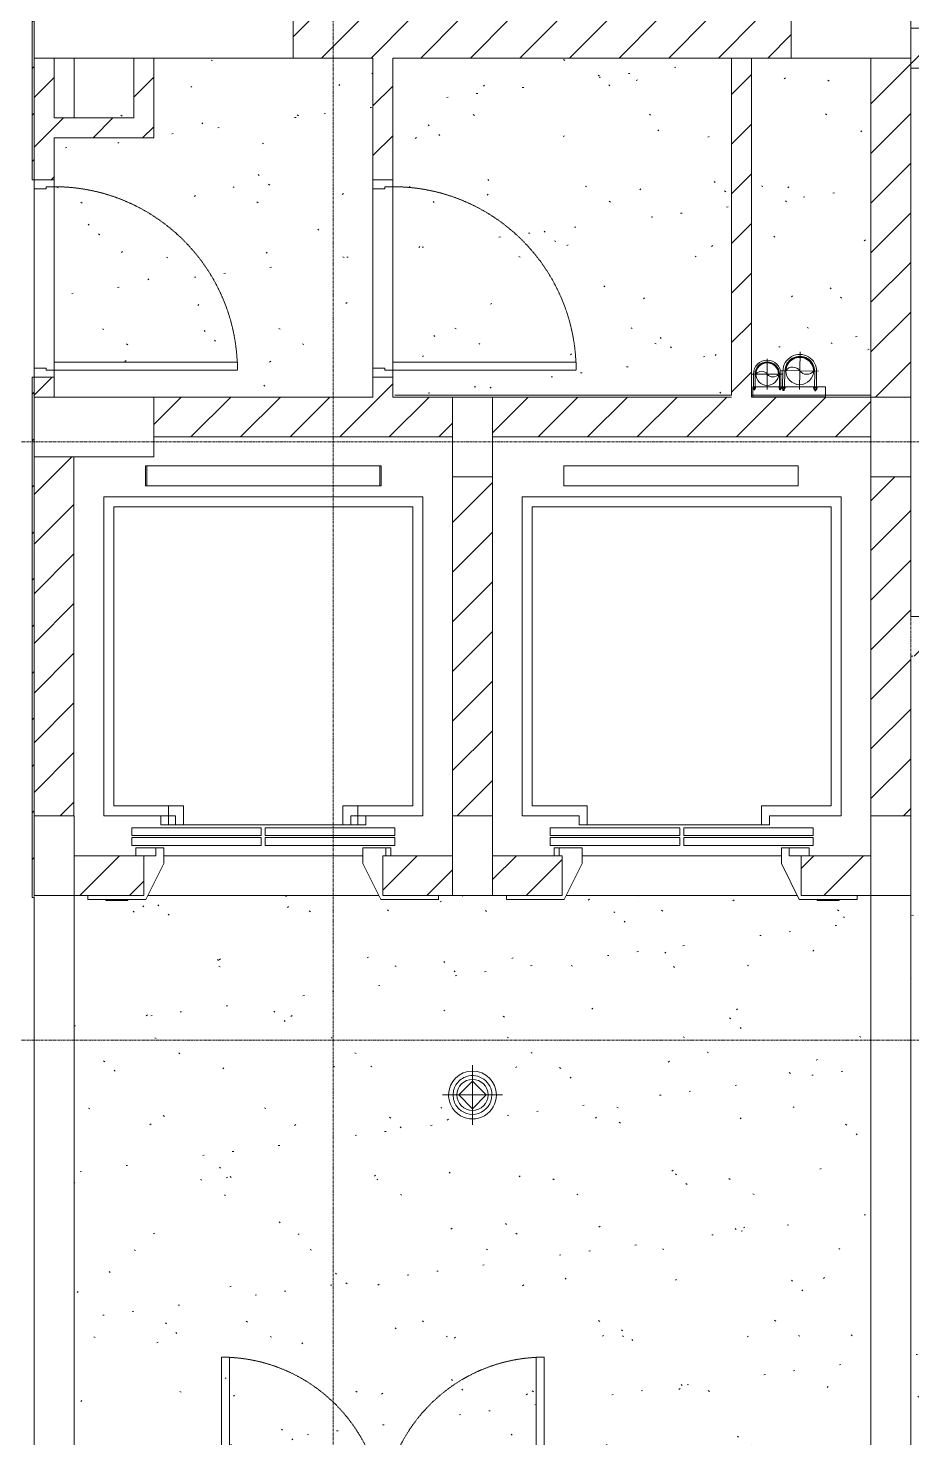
# Model space of a CAD drawing. Header units: millimetres. Extents: x 5357 to 201988, y -16345 to 109895.
# Drawn here: x 44423 to 48858, y 46442 to 53512 of the extents above; entities that cross this region are included whole.
import ezdxf

# ---------------------------------------------------------------- set-up
doc = ezdxf.new("R2010")
doc.units = ezdxf.units.MM
for name, pattern in [('Dash - Tight', [4.5, 3, -1.5]), ('Grid Line', [22.225, 12.7, -3.175, 3.175, -3.175]), ('IMPORT-CENTER _3_', [10.16, 6.35, -1.27, 1.27, -1.27])]:
    doc.linetypes.add(name, pattern=pattern)
for name, color, linetype, lineweight in [('0-1', 7, 'Continuous', 5), ('A-CLNG', 13, 'Continuous', 9), ('A-CLNG-PATT', 13, 'Continuous', 9), ('A-DETL-GENF-3', 92, 'Dash - Tight', 9), ('A-DOOR', 31, 'Continuous', 9), ('A-DOOR-FRAM', 31, 'Continuous', 9), ('A-FLOR', 192, 'Continuous', 9), ('A-FLOR-1', 10, 'Continuous', 9), ('A-FLOR-2', 53, 'Continuous', 9), ('A-WALL', 113, 'Continuous', 9), ('A-WALL-4', 113, 'Continuous', 18), ('A-WALL-PATT-3', 111, 'Continuous', 9), ('E-LITE-EQPM', 33, 'Continuous', 9), ('G-IMPT', 8, 'Continuous', 9), ('G-IMPT-2', 8, 'IMPORT-CENTER _3_', 9), ('I-WALL-3', 2, 'Continuous', 18), ('M-EQPM', 50, 'Continuous', 9), ('S-COLS-2', 9, 'Continuous', 18), ('S-GRID-1', 1, 'Grid Line', 9)]:
    doc.layers.add(name, color=color, linetype=linetype, lineweight=lineweight)
pattern_1 = [(45, (0, 0), (-124.4508, 124.4508), [])]
pattern_2 = [(37.5, (0, 0), (-17.8824, 546.968), [7.376, -424.107, 7.376, -475.204, -461.289]), (37.5, (0, 0), (-17.8824, 546.968), [-914.063, 7.376, -453.913]), (7.5, (0, 0), (502.3874, 801.1234), [7.376, -225.398, 7.376, -381.526, -149.032]), (7.5, (0, 0), (502.3874, 801.1234), [-621.676, 7.376, -141.656]), (327.5, (-349.16, 0), (884.0133, 1.6066), [7.376, -134.559, 7.376, -503.591, -667.095]), (327.5, (-349.16, 0), (884.0133, 1.6066), [-652.902, 7.376, -659.719]), (317.5, (-349.16, 0), (853.35, 249.146), [7.376, -63.591, 7.376, -327.591, -383.225]), (317.5, (-349.16, 0), (853.35, 249.146), [-405.935, 7.376, -375.849])]

# ---------------------------------------------------------------- blocks, each defined once
blk = doc.blocks.new('NCV_TKTC_KET CAU_rvt-1-TKCS_MB SÂN ĐƯỜNG NỘI BỘ')
at = {"layer": 'A-FLOR-1'}
for p, q in [((44552.6, 53361.9), (44491.9, 53361.9)), ((44652.6, 53361.9), (44552.6, 53361.9)), ((44952.6, 53361.9), (44652.6, 53361.9)), ((44652.6, 53361.9), (44652.6, 53061.9)), ((45052.6, 53361.9), (44952.6, 53361.9)), ((44952.6, 53361.9), (45052.6, 53361.9)), ((45752.6, 53361.9), (45052.6, 53361.9)), ((45052.6, 53361.9), (45752.6, 53361.9)), ((46152.5, 53361.9), (45752.6, 53361.9)), ((45752.6, 53361.9), (46152.5, 53361.9)), ((45752.6, 53361.9), (46152.5, 53361.9)), ((46152.5, 53361.9), (45752.6, 53361.9)), ((47952.5, 53361.9), (46252.5, 53361.9)), ((46252.5, 53361.9), (47952.5, 53361.9)), ((46252.5, 53361.9), (47952.5, 53361.9)), ((47952.5, 53361.9), (46252.5, 53361.9)), ((48052.6, 53362.3), (48052.6, 53361.9)), ((48052.6, 53361.9), (48052.6, 53362.3)), ((48052.6, 53361.9), (48052.6, 51671.9)), ((48052.6, 51661.9), (48052.6, 53361.9)), ((48652.6, 53361.9), (48652.6, 53362.3)), ((46152.5, 51661.9), (44552.6, 51661.9)), ((46262.5, 51661.9), (46252.5, 51661.9))]:
    blk.add_line(p, q, dxfattribs=at)
at = {"layer": 'A-FLOR-2'}
for p, q in [((44652.6, 53061.9), (44652.6, 53361.9)), ((48652.6, 53362.3), (48652.6, 53361.9))]:
    blk.add_line(p, q, dxfattribs=at)
at = {"layer": 'S-COLS-2'}
for p, q in [((44452.6, 53711.9), (44452.6, 53361.9)), ((45752.6, 53361.9), (45752.6, 53711.9)), ((48252.6, 53562.3), (48252.6, 53362.3)), ((48852.6, 53362.3), (48852.6, 53562.3)), ((44452.6, 53361.9), (45752.6, 53361.9)), ((48252.6, 53362.3), (48852.6, 53362.3)), ((44452.6, 51661.9), (44452.6, 51361.9)), ((45052.6, 51661.9), (44452.6, 51661.9)), ((45052.6, 51361.9), (45052.6, 51661.9)), ((46752.6, 51661.9), (46552.6, 51661.9)), ((46552.6, 51661.9), (46552.6, 51261.9)), ((46752.6, 51261.9), (46752.6, 51661.9)), ((48852.6, 51661.9), (48652.6, 51661.9)), ((48652.6, 51661.9), (48652.6, 51261.9)), ((48852.6, 51261.9), (48852.6, 51661.9)), ((44452.6, 51361.9), (45052.6, 51361.9)), ((46552.6, 51261.9), (46752.6, 51261.9)), ((48652.6, 51261.9), (48852.6, 51261.9)), ((44652.6, 49561.9), (44452.6, 49561.9)), ((44452.6, 49561.9), (44452.6, 49161.9)), ((44652.6, 49161.9), (44652.6, 49561.9)), ((46752.6, 49561.9), (46552.6, 49561.9)), ((46552.6, 49561.9), (46552.6, 49161.9)), ((46752.6, 49161.9), (46752.6, 49561.9)), ((48852.6, 49561.9), (48652.6, 49561.9)), ((48652.6, 49561.9), (48652.6, 49161.9)), ((48852.6, 49161.9), (48852.6, 49561.9)), ((44452.6, 49161.9), (44652.6, 49161.9)), ((46552.6, 49161.9), (46752.6, 49161.9)), ((48652.6, 49161.9), (48852.6, 49161.9))]:
    blk.add_line(p, q, dxfattribs=at)
blk = doc.blocks.new('FD_07 - FD_07-1700x2200-CỬA ĐI 2 CÁNH-910693-TKCS_MB SÂN ĐƯỜNG NỘI BỘ')
at = {"layer": 'A-DETL-GENF-3'}
for p, q in [((-810, 910), (-810, 100)), ((-770, 910), (-810, 910)), ((-770, 100), (-770, 910)), ((770, 100), (770, 910)), ((770, 910), (810, 910)), ((810, 910), (810, 100)), ((-810, 100), (-770, 100)), ((810, 100), (770, 100)), ((-810, -910), (-810, -100)), ((-810, -100), (-770, -100)), ((-770, -100), (-770, -910)), ((810, -100), (770, -100)), ((770, -100), (770, -910)), ((810, -910), (810, -100)), ((-770, -910), (-810, -910)), ((770, -910), (810, -910))]:
    blk.add_line(p, q, dxfattribs=at)
for centre, start, end in [((-810, 100), 0, 87.16943), ((810, 100), 92.83057, 180), ((-810, -100), 272.83057, 360), ((810, -100), 180, 267.16943)]:
    blk.add_arc(centre, 810, start, end, dxfattribs=at)
at = {"layer": 'A-DOOR'}
for p, q in [((-810, 100), (810, 100)), ((800, -100), (-800, -100))]:
    blk.add_line(p, q, dxfattribs=at)
at = {"layer": 'A-DOOR-FRAM'}
for p, q in [((-810, 100), (-850, 100)), ((-850, 100), (-850, -100)), ((-810, 60), (-810, 100)), ((850, 100), (810, 100)), ((810, 100), (810, 60)), ((850, -100), (850, 100)), ((-800, 60), (-810, 60)), ((-800, -100), (-800, 60)), ((810, 60), (800, 60)), ((800, 60), (800, -100)), ((-850, -100), (-800, -100)), ((800, -100), (850, -100))]:
    blk.add_line(p, q, dxfattribs=at)
blk = doc.blocks.new('Thang may HIEN - Dài x Rộng - 2000x2000-V9-TKCS_MB SÂN ĐƯỜNG NỘI BỘ')
at = {"layer": 'A-DOOR'}
for p, q in [((-660, -190.4), (-660, -150.4)), ((-660, -200.4), (-660, -240.4)), ((10, -150.4), (10, -190.4)), ((10, -200.4), (10, -240.4)), ((-440, -255), (-440, -300)), ((-400, -255), (-440, -255)), ((475, -255), (-400, -255)), ((-400, -350), (-400, -255)), ((475, -255), (515, -255)), ((475, -350), (475, -255)), ((515, -255), (515, -300)), ((-440, -300), (-800, -300)), ((-800, -300), (-800, -1900)), ((-400, -350), (-750, -350)), ((-750, -350), (-750, -1850)), ((750, -350), (475, -350)), ((800, -300), (515, -300)), ((750, -1850), (750, -350)), ((800, -1900), (800, -300)), ((-800, -1900), (800, -1900)), ((-750, -1850), (750, -1850)), ((590.8, -1955.4), (-584.2, -1955.4)), ((-584.2, -1955.4), (-584.2, -2055.4)), ((590.8, -2055.4), (590.8, -1955.4)), ((-584.2, -2055.4), (590.8, -2055.4))]:
    blk.add_line(p, q, dxfattribs=at)
blk = doc.blocks.new('FD_02 - FD_03 - FD_03-KY THUAT-900x2200mm-801878-TKCS_MB SÂN ĐƯỜNG NỘI BỘ')
at = {"layer": 'A-DETL-GENF-3'}
for p, q in [((420, 50), (420, 970)), ((420, 970), (460, 970)), ((460, 970), (460, 50)), ((460, 50), (420, 50))]:
    blk.add_line(p, q, dxfattribs=at)
blk.add_arc((460, 50), 920, 92.49191, 180, dxfattribs=at)
at = {"layer": 'A-DOOR-FRAM'}
for p, q in [((-460, 50), (-495, 50)), ((-495, 50), (-495, -50)), ((-460, 10), (-460, 50)), ((-450, 10), (-460, 10)), ((-450, -50), (-450, 10)), ((460, 10), (450, 10)), ((450, 10), (450, -50)), ((495, 50), (460, 50)), ((460, 50), (460, 10)), ((495, -50), (495, 50)), ((-495, -50), (-450, -50)), ((450, -50), (495, -50))]:
    blk.add_line(p, q, dxfattribs=at)
blk = doc.blocks.new('TKTC_XREF_251221_MB TANG 1 - TKTC_XREF_260130_MB TANG 1_dwg_$cc-V370-TKCS_MB SÂN ĐƯỜNG NỘI BỘ')
at = {"layer": 'G-IMPT'}
blk.add_circle((0, 0), 0.5, dxfattribs=at)
for centre, radius, start, end in [((0, 0), 0.5, 90, 270), ((0.188, 0.25), 0.313, 126.8699, 233.1301), ((-0.188, -0.25), 0.313, 306.8699, 53.1301)]:
    blk.add_arc(centre, radius, start, end, dxfattribs=at)
at = {"layer": 'G-IMPT-2'}
for p, q in [((0, -0.673), (0, 0.673)), ((-0.673, 0), (0.673, 0))]:
    blk.add_line(p, q, dxfattribs=at)
blk = doc.blocks.new('TKTC_XREF_251221_MB TANG 1 - TKTC_XREF_260130_MB TANG 1_dwg_CUM U_DN100-4202112-TKCS_MB SÂN ĐƯỜNG NỘI BỘ')
at = {"layer": 'G-IMPT'}
for p, q in [((-79.1, 66.6), (-79.1, 63.4)), ((-76.6, 66.6), (-76.6, 63.4)), ((-74.6, 66.6), (-74.6, 63.4)), ((-72.7, 69.3), (-72.7, 60.7)), ((-66.9, 67.9), (-71.7, 67.9)), ((-66.9, 62.1), (-71.7, 62.1)), ((-65, 69), (0, 69)), ((-79.1, -63.4), (-79.1, -66.6)), ((-76.6, -63.4), (-76.6, -66.6)), ((-74.6, -63.4), (-74.6, -66.6)), ((-72.7, -60.7), (-72.7, -69.3)), ((-66.9, -62.1), (-71.7, -62.1)), ((-66.9, -67.9), (-71.7, -67.9)), ((-65, -69), (0, -69))]:
    blk.add_line(p, q, dxfattribs=at)
at = {"layer": 'G-IMPT', "flags": 128}
for points in [[(-72.7, 67.6), (-78.1, 67.6), (-78.1, 62.4), (-72.7, 62.4)], [(-71.7, 59.2), (-66.9, 59.2), (-66.9, 70.8), (-71.7, 70.8)], [(-66.9, 70.8), (-66.9, 72.7), (-65, 72.7), (-65, 57.3), (-66.9, 57.3), (-66.9, 59.2)], [(-65, 61), (0, 61), (0, 57)], [(-66.9, -59.2), (-66.9, -57.3), (-65, -57.3), (-65, -72.7), (-66.9, -72.7), (-66.9, -70.8)], [(-65, -61), (0, -61), (0, -57)], [(-72.7, -62.4), (-78.1, -62.4), (-78.1, -67.6), (-72.7, -67.6)], [(-71.7, -70.8), (-66.9, -70.8), (-66.9, -59.2), (-71.7, -59.2)]]:
    blk.add_lwpolyline(points, dxfattribs=at)
at = {"layer": 'G-IMPT'}
for centre, radius, start, end in [((-78.1, 66.6), 0.96, 90, 180), ((-78.1, 63.4), 0.96, 180, 270), ((-71.1, 69.3), 1.56, 112.61986, 247.38014), ((-67.9, 65), 4.8, 143.1301, 216.8699), ((-71.1, 60.7), 1.56, 112.61986, 247.38014), ((0, 0), 69, 270, 90), ((0, 0), 61, 270, 90), ((0, 0), 57, 270, 90), ((-78.1, -63.4), 0.96, 90, 180), ((-78.1, -66.6), 0.96, 180, 270), ((-71.1, -60.7), 1.56, 112.61986, 247.38014), ((-67.9, -65), 4.8, 143.1301, 216.8699), ((-71.1, -69.3), 1.56, 112.61986, 247.38014)]:
    blk.add_arc(centre, radius, start, end, dxfattribs=at)
blk = doc.blocks.new('TKTC_XREF_251221_MB TANG 1 - TKTC_XREF_260130_MB TANG 1_dwg_$cc-4202116-TKCS_MB SÂN ĐƯỜNG NỘI BỘ')
at = {"layer": 'G-IMPT'}
blk.add_circle((0, 0), 0.5, dxfattribs=at)
for centre, radius, start, end in [((0, 0), 0.5, 90, 270), ((0.188, 0.25), 0.313, 126.8699, 233.1301), ((-0.188, -0.25), 0.313, 306.8699, 53.1301)]:
    blk.add_arc(centre, radius, start, end, dxfattribs=at)
at = {"layer": 'G-IMPT-2'}
for p, q in [((0, -0.673), (0, 0.673)), ((-0.673, 0), (0.673, 0))]:
    blk.add_line(p, q, dxfattribs=at)
blk = doc.blocks.new('TKTC_XREF_251221_MB TANG 1 - TKTC_XREF_260130_MB TANG 1_dwg-4202109-TKCS_MB SÂN ĐƯỜNG NỘI BỘ')
at = {"layer": 'G-IMPT'}
blk.add_line((-154299.1, -350784.7), (-154299.1, -350774.7), dxfattribs=at)
at = {"layer": 'G-IMPT', "flags": 128}
blk.add_lwpolyline([(-154727, -349634.2), (-154727, -349684.2), (-155092.6, -349684.2), (-155092.6, -349633.9), (-154727, -349633.9), (-154727, -349684.2), (-155092.6, -349684.2), (-155092.6, -349633.9), (-154727, -349633.9)], dxfattribs=at)
at = {"extrusion": (0, 0, -1)}
for name, p, xscale, yscale, zscale, rotation in [('TKTC_XREF_251221_MB TANG 1 - TKTC_XREF_260130_MB TANG 1_dwg_$cc-V370-TKCS_MB SÂN ĐƯỜNG NỘI BỘ', (155019.9, -349569.8), 114.0000000000649, 114.0000000000649, -114.0000000000649, 269.9277821117897), ('TKTC_XREF_251221_MB TANG 1 - TKTC_XREF_260130_MB TANG 1_dwg_$cc-4202116-TKCS_MB SÂN ĐƯỜNG NỘI BỘ', (154856.6, -349552.5), 140.0000000000797, 140.0000000000797, -140.0000000000797, 271.0087957877645)]:
    blk.add_blockref(name, p, dxfattribs=dict(at, xscale=xscale, yscale=yscale, zscale=zscale, rotation=rotation))
at = {"rotation": 90.072217886616}
blk.add_blockref('TKTC_XREF_251221_MB TANG 1 - TKTC_XREF_260130_MB TANG 1_dwg_CUM U_DN100-4202112-TKCS_MB SÂN ĐƯỜNG NỘI BỘ', (-155020, -349568.8), dxfattribs=at)
at = {"xscale": 1.228070175438593, "yscale": 1.228070175438593, "zscale": 1.228070175438593, "rotation": 88.99120421064113}
blk.add_blockref('TKTC_XREF_251221_MB TANG 1 - TKTC_XREF_260130_MB TANG 1_dwg_CUM U_DN100-4202112-TKCS_MB SÂN ĐƯỜNG NỘI BỘ', (-154856.6, -349555.5), dxfattribs=at)
blk = doc.blocks.new('TKTC_XREF_251221_MB TANG 1 - TKTC_XREF_251221_MB TANG 1-2038492-TKCS_MB SÂN ĐƯỜNG NỘI BỘ')
blk.add_blockref('TKTC_XREF_251221_MB TANG 1 - TKTC_XREF_260130_MB TANG 1_dwg-4202109-TKCS_MB SÂN ĐƯỜNG NỘI BỘ', (169499.1, 384109.7))
blk = doc.blocks.new('Thang may HIEN - Dài x Rộng - 2000x2000-2402870-TKCS_MB SÂN ĐƯỜNG NỘI BỘ')
at = {"layer": 'A-DOOR'}
for p, q in [((-584.2, 1955.4), (-584.2, 2055.4)), ((-584.2, 2055.4), (590.8, 2055.4)), ((590.8, 2055.4), (590.8, 1955.4)), ((590.8, 1955.4), (-584.2, 1955.4)), ((-800, 300), (-800, 1900)), ((-800, 1900), (800, 1900)), ((-750, 350), (-750, 1850)), ((-750, 1850), (750, 1850)), ((750, 1850), (750, 350)), ((800, 1900), (800, 300)), ((-440, 300), (-800, 300)), ((-400, 350), (-750, 350)), ((-440, 255), (-440, 300)), ((-400, 350), (-400, 255)), ((475, 350), (475, 255)), ((750, 350), (475, 350)), ((515, 255), (515, 300)), ((800, 300), (515, 300)), ((-660, 200.4), (-660, 240.4)), ((-660, 240.4), (-10, 240.4)), ((-660, 240.4), (-10, 240.4)), ((-660, 200.4), (-660, 240.4)), ((-400, 255), (-440, 255)), ((475, 255), (-400, 255)), ((-10, 240.4), (-10, 200.4)), ((-10, 240.4), (-10, 200.4)), ((10, 200.4), (10, 240.4)), ((10, 240.4), (660, 240.4)), ((10, 240.4), (660, 240.4)), ((10, 200.4), (10, 240.4)), ((475, 255), (515, 255)), ((660, 240.4), (660, 200.4)), ((660, 240.4), (660, 200.4)), ((-10, 200.4), (-660, 200.4)), ((-10, 200.4), (-660, 200.4)), ((-10, 190.4), (-660, 190.4)), ((-660, 190.4), (-660, 150.4)), ((-660, 190.4), (-10, 190.4)), ((-660, 150.4), (-660, 190.4)), ((-660, 150.4), (-10, 150.4)), ((-10, 150.4), (-660, 150.4)), ((-10, 150.4), (-10, 190.4)), ((-10, 190.4), (-10, 150.4)), ((660, 200.4), (10, 200.4)), ((660, 200.4), (10, 200.4)), ((10, 150.4), (10, 190.4)), ((10, 190.4), (660, 190.4)), ((10, 190.4), (660, 190.4)), ((10, 150.4), (10, 190.4)), ((660, 150.4), (10, 150.4)), ((660, 150.4), (10, 150.4)), ((660, 190.4), (660, 150.4)), ((660, 190.4), (660, 150.4)), ((-640, 140), (-540, 140)), ((-640, 100), (-640, 140)), ((-600, 100), (-640, 100)), ((-600, 100), (-540, 100)), ((-600, -100), (-600, 100)), ((-540, 140), (-500, 140)), ((-540, 100), (-540, 140)), ((-500, 140), (-500, 60)), ((500, 140), (615, 140)), ((500, 60), (500, 140)), ((600, 100), (600, -100)), ((615, 100), (600, 100)), ((615, 140), (615, 100)), ((615, 140), (640, 140)), ((640, 100), (615, 100)), ((640, 140), (640, 100)), ((-500, 60), (-590, -120)), ((590, -120), (500, 60)), ((-880, -120), (-880, -100)), ((-880, -100), (-600, -100)), ((-590, -120), (-880, -120)), ((-790, -124), (-790, -120)), ((-680, -124), (-790, -124)), ((-680, -120), (-680, -124)), ((880, -120), (590, -120)), ((600, -100), (880, -100)), ((880, -100), (880, -120))]:
    blk.add_line(p, q, dxfattribs=at)
blk = doc.blocks.new('Thang may HIEN - Dài x Rộng - 2000x2000-V968-TKCS_MB SÂN ĐƯỜNG NỘI BỘ')
at = {"layer": 'A-DOOR'}
for p, q in [((-590, 120), (-880, 120)), ((-880, 120), (-880, 100)), ((-880, 100), (-600, 100)), ((-680, 124), (-790, 124)), ((-790, 124), (-790, 120)), ((-680, 120), (-680, 124)), ((-600, 100), (-600, -100)), ((-500, -60), (-590, 120)), ((590, 120), (500, -60)), ((880, 120), (590, 120)), ((600, -100), (600, 100)), ((600, 100), (880, 100)), ((880, 100), (880, 120)), ((-500, -140), (-500, -60)), ((500, -60), (500, -140)), ((-600, -100), (-640, -100)), ((-640, -100), (-640, -140)), ((-640, -140), (-540, -140)), ((-600, -100), (-540, -100)), ((-540, -100), (-540, -140)), ((-540, -140), (-500, -140)), ((500, -140), (615, -140)), ((615, -100), (600, -100)), ((615, -140), (615, -100)), ((640, -100), (615, -100)), ((615, -140), (640, -140)), ((640, -140), (640, -100)), ((-660, -190.4), (-660, -150.4)), ((-660, -150.4), (-10, -150.4)), ((-10, -150.4), (-660, -150.4)), ((-660, -150.4), (-660, -190.4)), ((-10, -190.4), (-660, -190.4)), ((-660, -190.4), (-10, -190.4)), ((-10, -200.4), (-660, -200.4)), ((-660, -200.4), (-660, -240.4)), ((-10, -200.4), (-660, -200.4)), ((-660, -200.4), (-660, -240.4)), ((-10, -150.4), (-10, -190.4)), ((-10, -190.4), (-10, -150.4)), ((-10, -240.4), (-10, -200.4)), ((-10, -240.4), (-10, -200.4)), ((660, -150.4), (10, -150.4)), ((10, -150.4), (10, -190.4)), ((10, -150.4), (10, -190.4)), ((660, -150.4), (10, -150.4)), ((10, -190.4), (660, -190.4)), ((10, -190.4), (660, -190.4)), ((10, -200.4), (10, -240.4)), ((660, -200.4), (10, -200.4)), ((10, -200.4), (10, -240.4)), ((660, -200.4), (10, -200.4)), ((660, -190.4), (660, -150.4)), ((660, -190.4), (660, -150.4)), ((660, -240.4), (660, -200.4)), ((660, -240.4), (660, -200.4)), ((-660, -240.4), (-10, -240.4)), ((-660, -240.4), (-10, -240.4)), ((-440, -255), (-440, -300)), ((-400, -255), (-440, -255)), ((475, -255), (-400, -255)), ((-400, -350), (-400, -255)), ((10, -240.4), (660, -240.4)), ((10, -240.4), (660, -240.4)), ((475, -255), (515, -255)), ((475, -350), (475, -255)), ((515, -255), (515, -300)), ((-440, -300), (-800, -300)), ((-800, -300), (-800, -1900)), ((-400, -350), (-750, -350)), ((-750, -350), (-750, -1850)), ((750, -350), (475, -350)), ((800, -300), (515, -300)), ((750, -1850), (750, -350)), ((800, -1900), (800, -300)), ((-800, -1900), (800, -1900)), ((-750, -1850), (750, -1850)), ((590.8, -1955.4), (-584.2, -1955.4)), ((-584.2, -1955.4), (-584.2, -2055.4)), ((590.8, -2055.4), (590.8, -1955.4)), ((-584.2, -2055.4), (590.8, -2055.4))]:
    blk.add_line(p, q, dxfattribs=at)
blk = doc.blocks.new('LIC_06-ĐÈN LED TRÒN DOWNLIGHT_ P_18W - LIC_06-ĐÈN LED TRÒN DOWNLIGHT_ P_18W - ÁNH SÁNG 6000K-V1041-TKCS_MB SÂN ĐƯỜNG NỘI BỘ')
at = {"layer": 'E-LITE-EQPM'}
for p, q in [((0, 150), (0, -150)), ((0, 69.4), (-69.4, 0)), ((0, 69.4), (69.4, 0)), ((-150, 0), (150, 0)), ((0, -69.4), (-69.4, 0)), ((69.4, 0), (0, -69.4))]:
    blk.add_line(p, q, dxfattribs=at)
for radius, start, end in [(120, 120, 150), (97.3, 360, 144), (120, 360, 120), (120, 150, 180), (97.3, 144, 180), (120, 180, 360), (97.3, 180, 216), (97.3, 216, 252), (97.3, 252, 360)]:
    blk.add_arc((0, 0), radius, start, end, dxfattribs=at)

msp = doc.modelspace()

# ---------------------------------------------------------------- hatches: boundary and pattern name
at = {"layer": 'A-CLNG-PATT'}
h = msp.add_hatch(dxfattribs=at)
h.set_pattern_fill('FP_4', color=256, style=0, pattern_type=2)
h.set_pattern_definition(pattern_2)
h.paths.add_polyline_path([(48862.6, 44536.9), (48862.6, 44546.9), (52727.6, 44546.9), (52727.6, 45836.9), (52717.6, 45836.9), (52717.6, 45826.9), (48852.6, 45826.9), (48852.6, 44536.9)])
h.paths.add_polyline_path([(53152.6, 44546.9), (53152.6, 45137.4), (52937.6, 45136.9), (52937.6, 44546.9), (53147.9, 44546.9)])
h.paths.add_polyline_path([(52937.6, 45237.4), (53152.6, 45237.4), (53152.6, 45836.9), (52937.6, 45836.9), (52937.6, 45240.8)])
h.paths.add_polyline_path([(51452.5, 46036.9), (51452.5, 50351.9), (48862.5, 50351.9), (48862.5, 50361.9), (48852.6, 50361.9), (48852.6, 46046.9), (51442.5, 46046.9), (51442.5, 46036.9)])
h.paths.add_polyline_path([(53124.8, 46036.9), (53152.6, 46036.9), (53152.6, 51661.9), (52827.6, 51661.9), (52827.6, 51851.9), (50802.6, 51851.9), (50802.6, 51461.9), (48862.5, 51461.9), (48864, 50571.9), (51662.5, 50571.9), (51662.5, 46048.6), (52937.6, 46046.4), (52937.6, 46036.9), (53000.6, 46036.9)])
h.paths.add_polyline_path([(48862.5, 50561.9), (48862.5, 50571.9), (48852.6, 50571.9), (48852.6, 50561.9)])
h.paths.add_polyline_path([(50802.6, 52021.9), (53152.6, 52021.9), (53152.6, 53301.9), (50802.6, 53301.9), (50802.6, 52692.9)])
h.paths.add_polyline_path([(52602.6, 53521.9), (52602.6, 53761.9), (52742.6, 53761.9), (52743.5, 53771.9), (53152.6, 53771.9), (53152.6, 55611.9), (45752.6, 55611.9), (45752.6, 53721.9), (45762.6, 53720.5), (45762.6, 53571.9), (48862.6, 53571.9), (48862.6, 53561.9), (50802.6, 53561.9), (50802.6, 53521.9), (52564.2, 53521.9)])
h.paths.add_polyline_path([(52191, 53632), (50343, 53632), (50343, 54292), (52191, 54292), (52191, 53733.1)])
h.paths.add_polyline_path([(48144.3, 53635.2), (47596.3, 53635.2), (47596.3, 53737.5), (47211.7, 53750.3), (47211.7, 54172.1), (47596.3, 54184.9), (47596.3, 54367.7), (47211.7, 54380.5), (47211.7, 54802.3), (47596.3, 54815.2), (47596.3, 54910.2), (48446.3, 54910.2), (48446.3, 54815.2), (48830.9, 54802.3), (48830.9, 54380.5), (48446.3, 54367.7), (48446.3, 54184.9), (48830.9, 54172.1), (48830.9, 53750.3), (48446.3, 53737.5), (48446.3, 53635.2), (48288.3, 53635.2)])
h.paths.add_polyline_path([(52763.2, 53825.5), (52323.2, 53825.5), (52323.2, 54265.5), (52763.2, 54265.5), (52763.2, 53844.7)])
h.paths.add_polyline_path([(50152.6, 53825.5), (49770.8, 53825.5), (49770.8, 54265.5), (50210.8, 54265.5), (50210.8, 53825.5)])
h.paths.add_polyline_path([(50770.7, 54652.6), (50759.4, 54654.1), (50748.7, 54658.4), (50739.6, 54665.4), (50732.6, 54674.6), (50728.2, 54685.2), (50726.7, 54696.6), (50728.2, 55147.9), (50732.6, 55158.6), (50739.6, 55167.7), (50748.7, 55174.7), (50759.4, 55179.1), (50770.7, 55180.6), (51750.1, 55179.1), (51760.7, 55174.7), (51769.9, 55167.7), (51776.9, 55158.6), (51781.3, 55147.9), (51782.7, 55136.6), (51781.3, 54685.2), (51776.9, 54674.6), (51769.9, 54665.4), (51760.7, 54658.4), (51750.1, 54654.1), (51738.7, 54652.6), (51140.2, 54652.6)])
h = msp.add_hatch(dxfattribs=at)
h.set_pattern_fill('FP_4', color=256, style=0, pattern_type=2)
h.set_pattern_definition(pattern_2)
h.paths.add_polyline_path([(44652.6, 51661.9), (46152.5, 51661.9), (46152.5, 53361.9), (45052.6, 53361.9), (45052.6, 52961.9), (44552.6, 52961.9), (44552.6, 51661.9), (44652.6, 51661.9)])
h.paths.add_polyline_path([(46252.5, 51661.9), (46262.5, 51661.9), (46262.5, 51671.9), (47952.5, 51671.9), (47952.5, 53361.9), (46252.5, 53361.9), (46252.5, 51671.9)])
h.paths.add_polyline_path([(49753.1, 51671.9), (50602.6, 51671.9), (50602.6, 51851.9), (50342.5, 51853.3), (50342.5, 52021.9), (50602.6, 52021.9), (50602.6, 53301.9), (48862.5, 53301.9), (48862.5, 51671.9), (49456.3, 51671.9)])
h.paths.add_polyline_path([(48652.5, 51671.9), (48652.5, 53361.9), (48052.5, 53361.9), (48052.6, 51671.9)])
h.paths.add_polyline_path([(44952.6, 53061.9), (44952.6, 53361.9), (44552.6, 53361.9), (44552.6, 53061.9), (44652.6, 53061.9)])
h.paths.add_polyline_path([(48852.5, 53311.9), (48852.6, 53311.9), (48852.5, 53361.2)])
h = msp.add_hatch(dxfattribs=at)
h.set_pattern_fill('FP_4', color=256, style=0, pattern_type=2)
h.set_pattern_definition(pattern_2)
h.paths.add_polyline_path([(44662.6, 44536.9), (44662.6, 44546.9), (48652.6, 44546.9), (48652.6, 45826.9), (47052.6, 45826.9), (47052.6, 45836.9), (45352.6, 45835.8), (45352.6, 45826.9), (44662.6, 45826.9), (44662.6, 45836.9), (44652.6, 45836.4), (44652.6, 44536.9)])
h.paths.add_polyline_path([(46652.6, 45458.9), (46632.4, 45461.6), (46613.6, 45469.4), (46597.4, 45481.8), (46585, 45497.9), (46576.2, 45524.3), (46574.6, 45536.9), (46577.2, 45557.1), (46585, 45575.9), (46597.4, 45592.1), (46613.6, 45604.5), (46632.4, 45612.3), (46652.6, 45614.9), (46672.8, 45612.3), (46691.6, 45604.5), (46707.7, 45592.1), (46720.1, 45575.9), (46727.9, 45557.1), (46730.6, 45536.9), (46727.9, 45516.7), (46720.1, 45497.9), (46707.7, 45481.8), (46691.6, 45469.4), (46672.8, 45461.6)])
h.paths.add_polyline_path([(46587.3, 46036.9), (47052.6, 46036.9), (47052.6, 46046.9), (48652.6, 46046.9), (48652.5, 49161.9), (48582.6, 49161.9), (48582.6, 49141.9), (48492.6, 49141.9), (48492.6, 49137.9), (48382.6, 49137.9), (48382.6, 49141.9), (48292.6, 49141.9), (48282.6, 49161.9), (47122.6, 49161.9), (47112.6, 49141.9), (46822.6, 49141.9), (46822.6, 49161.9), (46482.6, 49161.9), (46482.6, 49141.9), (46192.6, 49141.9), (46182.6, 49161.9), (45022.6, 49161.9), (45012.6, 49141.9), (44922.6, 49141.9), (44922.6, 49137.9), (44812.6, 49137.9), (44812.6, 49141.9), (44722.6, 49141.9), (44722.6, 49161.9), (44652.6, 49161.9), (44652.6, 46046.9), (45352.6, 46046.9), (45352.6, 46036.9), (46585, 46036.9)])
h.paths.add_polyline_path([(46652.6, 48083.9), (46632.4, 48086.6), (46613.6, 48094.4), (46597.4, 48106.8), (46585, 48122.9), (46577.2, 48141.7), (46574.6, 48161.9), (46577.2, 48182.1), (46585, 48200.9), (46597.4, 48217.1), (46613.6, 48229.5), (46632.4, 48237.3), (46652.6, 48239.9), (46672.8, 48237.3), (46691.6, 48229.5), (46707.7, 48217.1), (46720.1, 48200.9), (46727.9, 48182.1), (46730.6, 48161.9), (46727.9, 48141.7), (46720.1, 48122.9), (46707.7, 48106.8), (46691.6, 48094.4), (46672.8, 48086.6)])
at = {"layer": 'A-WALL-PATT-3'}
h = msp.add_hatch(dxfattribs=at)
h.set_pattern_fill('FP_2', color=256, style=0, pattern_type=2)
h.set_pattern_definition([(45, (0, 0), (-116.67262, 116.67262), [])])
h.paths.add_polyline_path([(44452.6, 49151.9), (44452.6, 49151.9), (44452.6, 51761.9), (44442.6, 51761.9), (44442.6, 49151.9)])
h.paths.add_polyline_path([(44442.6, 52751.9), (44452.6, 52751.9), (44452.6, 53861.9), (44442.6, 53861.9), (44442.6, 53061.9)])
h.paths.add_polyline_path([(44452.6, 54951.9), (44452.6, 62061.9), (44442.6, 62061.9), (44442.6, 54951.9)])
h.paths.add_polyline_path([(44442.6, 63151.9), (44452.6, 63151.9), (44452.6, 70111.9), (44442.6, 70111.6), (44442.6, 64527.9)])
h = msp.add_hatch(dxfattribs=at)
h.set_pattern_fill('FP_1', color=256, style=0, pattern_type=2)
h.set_pattern_definition(pattern_1)
h.paths.add_polyline_path([(48252.6, 53362.3), (48252.6, 53562.3), (45752.6, 53561.9), (45752.6, 53362.3), (48052.6, 53362.3)])
h = msp.add_hatch(dxfattribs=at)
h.set_pattern_fill('FP_1', color=256, style=0, pattern_type=2)
h.set_pattern_definition(pattern_1)
h.paths.add_polyline_path([(48852.6, 53311.9), (52602.6, 53311.9), (52602.6, 53511.9), (48852.6, 53511.9), (48852.6, 53361.9)])
h = msp.add_hatch(dxfattribs=at)
h.set_pattern_fill('FP_1', color=256, style=0, pattern_type=2)
h.set_pattern_definition(pattern_1)
h.paths.add_polyline_path([(44552.6, 51661.9), (44552.6, 51761.9), (44452.6, 51761.9), (44452.6, 51661.9), (44480.3, 51661.9)])
h.paths.add_polyline_path([(44512.6, 52751.9), (44552.6, 52751.9), (44552.6, 53361.9), (44452.6, 53361.9), (44452.6, 52751.9)])
h = msp.add_hatch(dxfattribs=at)
h.set_pattern_fill('FP_1', color=256, style=0, pattern_type=2)
h.set_pattern_definition(pattern_1)
h.paths.add_polyline_path([(45052.6, 52961.9), (45052.6, 53361.9), (44952.6, 53361.9), (44952.6, 52961.9)])
h = msp.add_hatch(dxfattribs=at)
h.set_pattern_fill('FP_1', color=256, style=0, pattern_type=2)
h.set_pattern_definition(pattern_1)
h.paths.add_polyline_path([(46152.5, 51661.9), (46252.5, 51661.9), (46252.5, 51761.9), (46152.5, 51761.9), (46152.5, 51671.9)])
h.paths.add_polyline_path([(46212.5, 52751.9), (46252.5, 52751.9), (46252.5, 53362.3), (46152.5, 53361.9), (46152.5, 52751.9)])
h = msp.add_hatch(dxfattribs=at)
h.set_pattern_fill('FP_1', color=256, style=0, pattern_type=2)
h.set_pattern_definition(pattern_1)
h.paths.add_polyline_path([(48052.5, 51661.9), (48052.5, 53362.3), (47952.5, 53361.9), (47952.5, 51661.9)])
h = msp.add_hatch(dxfattribs=at)
h.set_pattern_fill('FP_1', color=256, style=0, pattern_type=2)
h.set_pattern_definition(pattern_1)
h.paths.add_polyline_path([(48652.5, 51661.9), (48852.5, 51661.9), (48852.5, 53361.9), (48652.5, 53361.9), (48652.5, 51706.7)])
h = msp.add_hatch(dxfattribs=at)
h.set_pattern_fill('FP_1', color=256, style=0, pattern_type=2)
h.set_pattern_definition(pattern_1)
h.paths.add_polyline_path([(44640.3, 52961.9), (44952.6, 52961.9), (44952.6, 53061.9), (44552.6, 53061.9), (44552.6, 52961.9), (44638.3, 52961.9)])
h = msp.add_hatch(dxfattribs=at)
h.set_pattern_fill('FP_1', color=256, style=0, pattern_type=2)
h.set_pattern_definition(pattern_1)
h.paths.add_polyline_path([(46512, 51461.9), (46552.6, 51461.9), (46552.6, 51661.9), (45052.6, 51661.9), (45052.6, 51461.9)])
h = msp.add_hatch(dxfattribs=at)
h.set_pattern_fill('FP_1', color=256, style=0, pattern_type=2)
h.set_pattern_definition(pattern_1)
h.paths.add_polyline_path([(46752.6, 51461.9), (48652.5, 51461.9), (48652.5, 51661.9), (46752.6, 51661.9)])
h = msp.add_hatch(dxfattribs=at)
h.set_pattern_fill('FP_1', color=256, style=0, pattern_type=2)
h.set_pattern_definition(pattern_1)
h.paths.add_polyline_path([(44452.6, 49561.9), (44652.5, 49561.9), (44652.5, 51361.9), (44452.5, 51361.9), (44452.6, 49561.9)])
h = msp.add_hatch(dxfattribs=at)
h.set_pattern_fill('FP_1', color=256, style=0, pattern_type=2)
h.set_pattern_definition(pattern_1)
h.paths.add_polyline_path([(46752.6, 49561.9), (46752.6, 51261.9), (46552.6, 51261.9), (46552.6, 49561.9)])
h = msp.add_hatch(dxfattribs=at)
h.set_pattern_fill('FP_1', color=256, style=0, pattern_type=2)
h.set_pattern_definition(pattern_1)
h.paths.add_polyline_path([(48652.6, 49561.9), (48852.5, 49561.9), (48852.5, 51261.9), (48652.5, 51261.9), (48652.5, 49561.9)])
h = msp.add_hatch(dxfattribs=at)
h.set_pattern_fill('FP_1', color=256, style=0, pattern_type=2)
h.set_pattern_definition(pattern_1)
h.paths.add_polyline_path([(48852.5, 50361.9), (51452.5, 50361.9), (51452.5, 50561.9), (48852.5, 50561.9)])
h = msp.add_hatch(dxfattribs=at)
h.set_pattern_fill('FP_1', color=256, style=0, pattern_type=2)
h.set_pattern_definition(pattern_1)
h.paths.add_polyline_path([(46552.6, 49161.9), (46552.6, 49361.9), (46202.6, 49361.9), (46202.6, 49161.9), (46512, 49161.9)])
h.paths.add_polyline_path([(44652.6, 49161.9), (45002.6, 49161.9), (45002.6, 49361.9), (44652.6, 49361.9), (44652.6, 49162)])
h = msp.add_hatch(dxfattribs=at)
h.set_pattern_fill('FP_1', color=256, style=0, pattern_type=2)
h.set_pattern_definition(pattern_1)
h.paths.add_polyline_path([(47102.6, 49161.9), (47102.6, 49361.9), (46752.6, 49361.9), (46752.6, 49161.9), (46822.6, 49161.9)])
h.paths.add_polyline_path([(48302.6, 49161.9), (48652.5, 49161.9), (48652.5, 49361.9), (48302.6, 49361.9), (48302.6, 49321.9)])

# ---------------------------------------------------------------- linework, layer by layer
at = {"layer": 'A-CLNG'}
for p, q in [((44652.6, 53361.9), (44552.6, 53361.9)), ((44952.6, 53361.9), (44652.6, 53361.9)), ((46152.5, 53361.9), (45052.6, 53361.9)), ((47952.5, 53361.9), (46252.5, 53361.9)), ((48652.5, 53361.9), (48052.6, 53361.9)), ((44452.6, 52692.9), (44452.6, 52706.9)), ((44552.6, 51661.9), (46152.5, 51661.9)), ((46252.5, 51661.9), (46262.5, 51661.9)), ((48852.6, 50571.9), (48852.6, 50562)), ((48852.6, 50361.9), (48852.6, 49561.9)), ((44722.6, 49161.9), (44652.6, 49161.9)), ((44652.6, 49161.9), (44652.6, 46046.9)), ((46182.6, 49161.9), (45022.6, 49161.9)), ((46552.6, 49161.9), (46482.6, 49161.9)), ((46752.6, 49161.9), (46552.6, 49161.9)), ((46822.6, 49161.9), (46752.6, 49161.9)), ((48282.6, 49161.9), (47122.6, 49161.9))]:
    msp.add_line(p, q, dxfattribs=at)
for start, end in [(0, 180), (180, 0)]:
    msp.add_arc((46652.6, 48161.9), 78, start, end, dxfattribs=at)
at = {"layer": 'A-FLOR'}
for p, q in [((44652.6, 53361.9), (44652.6, 53061.9)), ((48052.6, 53362.3), (48052.6, 51661.9)), ((46552.6, 51436.9), (46552.6, 51461.9)), ((44452.6, 49161.9), (44652.6, 49161.9)), ((45022.6, 49161.9), (46182.6, 49161.9)), ((46482.6, 49161.9), (46552.6, 49161.9)), ((46552.6, 49161.9), (46752.6, 49161.9)), ((46752.6, 49161.9), (46822.6, 49161.9)), ((47122.6, 49161.9), (48282.6, 49161.9)), ((48582.6, 49161.9), (48652.5, 49161.9)), ((48652.6, 49161.9), (48852.5, 49161.9))]:
    msp.add_line(p, q, dxfattribs=at)
at = {"layer": 'A-WALL'}
for p, q in [((44452.6, 53361.9), (44452.6, 52751.9)), ((44452.6, 52751.9), (44452.6, 53361.9)), ((46152.5, 53352.3), (46152.5, 52751.9)), ((46252.5, 52751.9), (46252.5, 53352.3)), ((44552.6, 52751.9), (44552.6, 52951.9)), ((44452.6, 51806.9), (44452.6, 52706.9)), ((44552.6, 52716.9), (44552.6, 51796.9)), ((46152.5, 51806.9), (46152.5, 52706.9)), ((46252.5, 52716.9), (46252.5, 51796.9)), ((44452.6, 51761.9), (44452.6, 51661.9)), ((44452.6, 51661.9), (44452.6, 51761.9)), ((44552.6, 51661.9), (44552.6, 51761.9)), ((46152.5, 51761.9), (46152.5, 51671.9)), ((46252.5, 51661.9), (46252.5, 51761.9)), ((46262.5, 51671.9), (47952.5, 51671.9)), ((46552.6, 51661.9), (46262.5, 51661.9)), ((46752.6, 51661.9), (46552.6, 51661.9)), ((47952.5, 51661.9), (46752.6, 51661.9)), ((47952.5, 51661.9), (46752.6, 51661.9)), ((48052.6, 51671.9), (48652.5, 51671.9)), ((45102.6, 49361.9), (46102.6, 49361.9)), ((47202.6, 49361.9), (48202.6, 49361.9)), ((44452.6, 49161.9), (44652.6, 49161.9)), ((44452.6, 46046.5), (44452.6, 49151.9)), ((44652.6, 49161.9), (44722.6, 49161.9)), ((44652.6, 49151.9), (44652.6, 46046.9)), ((46752.6, 49161.9), (46822.6, 49161.9)), ((48282.6, 49161.9), (47122.6, 49161.9)), ((48582.6, 49161.9), (48652.5, 49161.9)), ((48652.6, 46046.9), (48652.6, 49161.9)), ((48852.5, 49161.9), (48652.6, 49161.9)), ((48852.6, 49161.9), (48852.6, 46046.9))]:
    msp.add_line(p, q, dxfattribs=at)
at = {"layer": 'A-WALL-4'}
for p, q in [((45752.6, 53562.3), (45752.6, 53362.3)), ((48252.6, 53362.3), (48252.6, 53562.3)), ((52602.6, 53511.9), (48852.6, 53511.9)), ((48852.6, 53511.9), (48852.6, 53311.9)), ((44552.6, 53361.9), (44452.6, 53361.9)), ((44552.6, 53061.9), (44552.6, 53361.9)), ((44952.6, 53361.9), (44952.6, 53061.9)), ((45052.6, 53361.9), (44952.6, 53361.9)), ((45052.6, 52961.9), (45052.6, 53361.9)), ((45752.6, 53362.3), (46152.5, 53362.3)), ((46152.5, 53362.3), (46152.5, 53352.3)), ((46252.5, 53352.3), (46252.5, 53362.3)), ((46252.5, 53362.3), (48252.6, 53362.3)), ((47952.5, 53362.3), (47952.5, 51671.9)), ((48052.5, 51661.9), (48052.5, 53362.3)), ((48852.5, 53361.9), (48652.5, 53361.9)), ((48652.5, 53361.9), (48652.5, 51461.9)), ((48852.5, 51661.9), (48852.5, 53361.9)), ((54652.6, 53311.9), (48852.5, 53311.9)), ((48852.5, 50561.9), (48852.5, 53311.9)), ((44952.6, 53061.9), (44552.6, 53061.9)), ((44552.6, 52951.9), (44552.6, 52961.9)), ((44552.6, 52961.9), (45052.6, 52961.9)), ((44452.6, 51661.9), (44552.6, 51661.9)), ((46152.5, 51661.9), (45052.6, 51661.9)), ((45052.6, 51661.9), (45052.6, 51461.9)), ((46152.5, 51671.9), (46152.5, 51661.9)), ((46552.6, 51661.9), (46252.5, 51661.9)), ((46552.6, 51461.9), (46552.6, 51661.9)), ((46752.6, 51661.9), (46752.6, 51461.9)), ((48852.5, 51661.9), (48052.5, 51661.9)), ((45052.6, 51461.9), (46552.6, 51461.9)), ((46752.6, 51461.9), (48652.5, 51461.9)), ((44452.5, 51361.9), (44452.5, 49561.9)), ((44652.5, 51361.9), (44452.5, 51361.9)), ((44652.5, 49561.9), (44652.5, 51361.9)), ((46552.6, 51261.9), (46552.6, 49561.9)), ((46752.6, 51261.9), (46552.6, 51261.9)), ((46752.6, 49561.9), (46752.6, 51261.9)), ((48852.5, 51261.9), (48652.5, 51261.9)), ((48652.5, 51261.9), (48652.5, 49561.9)), ((51652.5, 50561.9), (48852.5, 50561.9)), ((48852.5, 49561.9), (48852.5, 50361.9)), ((48852.5, 50361.9), (48862.5, 50361.9)), ((44452.5, 49561.9), (44652.5, 49561.9)), ((46552.6, 49561.9), (46752.6, 49561.9)), ((48652.5, 49561.9), (48852.5, 49561.9)), ((44962.6, 49361.9), (44652.6, 49361.9)), ((44652.6, 49361.9), (44652.6, 49161.9)), ((46552.6, 49361.9), (46242.6, 49361.9)), ((46552.6, 49161.9), (46552.6, 49361.9)), ((47062.6, 49361.9), (46752.6, 49361.9)), ((46752.6, 49361.9), (46752.6, 49161.9)), ((48652.5, 49361.9), (48342.6, 49361.9)), ((48652.5, 49161.9), (48652.5, 49361.9))]:
    msp.add_line(p, q, dxfattribs=at)
at = {"layer": 'I-WALL-3'}
for p, q in [((44442.6, 53861.9), (44442.6, 52751.9)), ((44452.6, 53361.9), (44452.6, 53711.9)), ((44442.6, 52751.9), (44452.6, 52751.9)), ((44442.6, 51761.9), (44442.6, 49151.9)), ((44452.6, 51761.9), (44442.6, 51761.9)), ((44452.6, 49161.9), (44452.6, 51661.9)), ((44442.6, 49151.9), (44452.6, 49151.9))]:
    msp.add_line(p, q, dxfattribs=at)
at = {"layer": 'S-GRID-1'}
for p, q in [((44452.6, 20960.6), (44452.6, 80482.7)), ((45952.6, 20960.6), (45952.6, 80482.7)), ((48852.6, 20960.6), (48852.6, 80482.7)), ((131551.8, 51436.9), (29351.8, 51436.9)), ((131551.8, 48436.9), (29351.8, 48436.9))]:
    msp.add_line(p, q, dxfattribs=at)

# ---------------------------------------------------------------- block references
at = {"layer": '0-1'}
msp.add_blockref('NCV_TKTC_KET CAU_rvt-1-TKCS_MB SÂN ĐƯỜNG NỘI BỘ', (0, 0), dxfattribs=at)
at = {"layer": 'A-DOOR'}
for name, p, rotation in [('FD_02 - FD_03 - FD_03-KY THUAT-900x2200mm-801878-TKCS_MB SÂN ĐƯỜNG NỘI BỘ', (44502.6, 52256.9), 270), ('FD_02 - FD_03 - FD_03-KY THUAT-900x2200mm-801878-TKCS_MB SÂN ĐƯỜNG NỘI BỘ', (46202.5, 52256.9), 270), ('Thang may HIEN - Dài x Rộng - 2000x2000-V9-TKCS_MB SÂN ĐƯỜNG NỘI BỘ', (45602.6, 49261.9), 180), ('Thang may HIEN - Dài x Rộng - 2000x2000-V968-TKCS_MB SÂN ĐƯỜNG NỘI BỘ', (47702.6, 49261.9), 180)]:
    msp.add_blockref(name, p, dxfattribs=dict(at, rotation=rotation))
for name, p in [('Thang may HIEN - Dài x Rộng - 2000x2000-2402870-TKCS_MB SÂN ĐƯỜNG NỘI BỘ', (45602.6, 49261.9)), ('FD_07 - FD_07-1700x2200-CỬA ĐI 2 CÁNH-910693-TKCS_MB SÂN ĐƯỜNG NỘI BỘ', (46202.6, 45936.9))]:
    msp.add_blockref(name, p, dxfattribs=at)
at = {"layer": 'E-LITE-EQPM', "extrusion": (0, 0, -1), "rotation": 180}
msp.add_blockref('LIC_06-ĐÈN LED TRÒN DOWNLIGHT_ P_18W - LIC_06-ĐÈN LED TRÒN DOWNLIGHT_ P_18W - ÁNH SÁNG 6000K-V1041-TKCS_MB SÂN ĐƯỜNG NỘI BỘ', (-46652.6, 48161.9), dxfattribs=at)
at = {"layer": 'M-EQPM'}
msp.add_blockref('TKTC_XREF_251221_MB TANG 1 - TKTC_XREF_251221_MB TANG 1-2038492-TKCS_MB SÂN ĐƯỜNG NỘI BỘ', (33652.6, 17236.9), dxfattribs=at)

doc.saveas('drawing.dxf')
